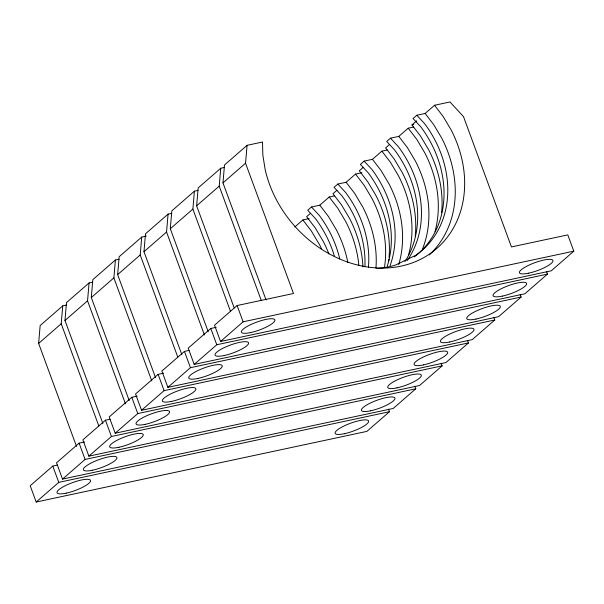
<?xml version="1.0" encoding="UTF-8"?>
<svg xmlns="http://www.w3.org/2000/svg" width="604" height="604" viewBox="0 0 604 604"><rect width="100%" height="100%" fill="white"/><g stroke="black" fill="none" stroke-linecap="round" stroke-linejoin="round"><path stroke-width="0.91" d="M76.527 446.416L38.633 343.427L40.158 325.533L62.733 305.873L66.372 305.096M98.777 425.873L61.208 323.767L62.733 305.873M102.861 423.479L64.968 320.49L66.493 302.596L89.067 282.936L92.706 282.159M125.436 403.819L87.542 300.83L89.067 282.936M129.196 400.543L91.302 297.553L92.827 279.66L115.402 259.999L119.041 259.222M151.77 380.882L113.877 277.893L115.402 259.999M155.53 377.606L117.637 274.616L119.162 256.723L141.736 237.062L146.281 236.096M177.78 357.07L140.211 254.956L141.736 237.062M181.864 354.669L143.971 251.679L145.496 233.786L168.071 214.126L171.71 213.348M204.439 335.009L166.545 232.019L168.071 214.126M208.199 331.732L170.305 228.742L171.83 210.849L194.405 191.189L198.044 190.411M230.449 311.196L192.88 209.082L194.405 191.189M234.209 307.919L196.64 205.805L198.165 187.912L220.739 168.259L224.378 167.482M261.321 300.581L219.214 186.145L220.739 168.259M266.054 299.946L222.974 182.869L224.499 164.983L247.074 145.322L262.536 142.016L262.823 154.941L265.194 169.739A111.536 92.472 48.9 0 0 400.965 266.137A111.536 92.472 48.9 0 0 451.173 130.003L443.109 116.429L434.533 105.27L425.125 113.461L416.805 115.243L413.038 118.52L420.89 126.961A103.307 85.647 48.9 0 1 414.238 256.927M434.533 105.27L449.995 101.97L463.51 116.647L511.437 246.93L567.805 234.888L573.8 251.173L551.226 270.834L220.536 341.479L214.541 325.194L237.115 305.533L293.484 293.491L245.549 163.208L247.074 145.322M38.633 343.427L61.208 323.767M64.968 320.49L87.542 300.83M91.302 297.553L113.877 277.893M117.637 274.616L140.211 254.956M143.971 251.679L166.545 232.019M170.305 228.742L192.88 209.082M196.64 205.805L219.214 186.145M222.974 182.869L245.549 163.208M334.654 195.855L329.195 197.017L319.788 205.209L311.468 206.991L307.7 210.268L315.545 218.701A103.307 85.647 48.9 0 1 334.314 255.877M361.894 172.721L355.529 174.08L346.122 182.272L337.802 184.054L334.035 187.331L341.879 195.764A103.307 85.647 48.9 0 1 364.907 266.787M387.323 149.981L381.864 151.143L372.457 159.335L364.137 161.117L360.369 164.394L368.214 172.835A103.307 85.647 48.9 0 1 387.194 266.387M413.657 127.044L408.198 128.207L398.791 136.398L390.471 138.18L386.703 141.457L394.548 149.898A103.307 85.647 48.9 0 1 404.914 261.608M294.797 226.976L302.861 219.954L309.225 218.595M310.652 213.167L306.621 216.677L315.197 227.829L323.268 241.411A111.536 92.472 48.9 0 1 328.908 253.99M336.987 190.23L332.955 193.741L341.532 204.892L349.603 218.474A111.536 92.472 48.9 0 1 362.951 266.84M363.321 167.293L359.289 170.804L367.866 181.955L375.937 195.537A111.536 92.472 48.9 0 1 389.044 257.5M389.656 144.356L385.624 147.867L394.201 159.018L402.272 172.601A111.536 92.472 48.9 0 1 415.212 236.345M441.637 212.517A111.536 92.472 48.9 0 0 428.606 149.664L420.535 136.081L411.958 124.93L416.662 120.838M57.32 465.118L52.775 466.084L30.2 485.744L36.195 502.03L366.885 431.384L389.459 411.724L388.508 409.157M84.56 441.985L79.109 443.147L56.534 462.807L62.529 479.093L393.219 408.447L415.794 388.787L414.842 386.22M109.988 419.244L105.443 420.21L82.869 439.871L88.864 456.156L419.554 385.511L442.128 365.85L441.177 363.283M137.229 396.111L131.778 397.281L109.203 416.934L115.198 433.219L445.888 362.574L468.462 342.921L467.519 340.346M163.563 373.174L158.112 374.344L135.538 394.004L141.532 410.29L472.222 339.644L494.797 319.984L493.853 317.41M188.992 350.433L184.447 351.407L161.872 371.067L167.867 387.353L498.557 316.707L521.131 297.047L520.187 294.473M216.24 327.3L210.781 328.47L188.206 348.131L194.201 364.416L524.891 293.771L547.466 274.11L546.522 271.536M36.195 502.03L58.762 482.369L389.459 411.724M62.529 479.093L85.096 459.433L415.794 388.787M88.864 456.156L111.43 436.496L442.128 365.85M115.198 433.219L137.765 413.566L468.462 342.921M141.532 410.29L164.107 390.629L494.797 319.984M167.867 387.353L190.441 367.693L521.131 297.047M194.201 364.416L216.776 344.756L547.466 274.11M220.536 341.479L243.11 321.819L573.8 251.173M411.958 124.93L413.778 124.545M416.805 115.243L424.65 123.684A103.307 85.647 48.9 0 1 415.748 255.281L395.386 265.111A103.307 85.647 48.9 0 1 376.979 268.448M390.471 138.18L398.315 146.621A103.307 85.647 48.9 0 1 407.156 260.581M364.137 161.117L371.981 169.558A103.307 85.647 48.9 0 1 390.086 265.639M337.802 184.054L345.647 192.487A103.307 85.647 48.9 0 1 368.425 267.157M311.468 206.991L319.312 215.424A103.307 85.647 48.9 0 1 339.735 258.874M425.125 113.461L433.702 124.613L441.773 138.195A111.536 92.472 48.9 0 1 429.301 254.903M408.198 128.207L416.775 139.358L424.839 152.94A111.536 92.472 48.9 0 1 434.956 231.777M398.791 136.398L407.368 147.55L415.439 161.132A111.536 92.472 48.9 0 1 422.317 249.52M381.864 151.143L390.441 162.295L398.504 175.877A111.536 92.472 48.9 0 1 408.621 254.714M372.457 159.335L381.033 170.487L389.104 184.069A111.536 92.472 48.9 0 1 398.708 264.68M355.529 174.08L364.099 185.232L372.17 198.814A111.536 92.472 48.9 0 1 384.552 266.968M346.122 182.272L354.699 193.423L362.77 207.006A111.536 92.472 48.9 0 1 375.952 268.07M329.195 197.017L337.764 208.169L345.835 221.751A111.536 92.472 48.9 0 1 358.867 265.518M319.788 205.209L328.365 216.36L336.436 229.943A111.536 92.472 48.9 0 1 347.874 262.612M302.861 219.954L311.43 231.106L319.501 244.688A111.536 92.472 48.9 0 1 321.539 248.825M237.115 305.533L243.11 321.819M210.781 328.47L216.776 344.756M184.447 351.407L190.441 367.693M158.112 374.344L164.107 390.629M131.778 397.281L137.765 413.566M105.443 420.21L111.43 436.496M79.109 443.147L85.096 459.433M52.775 466.084L58.762 482.369M388.878 259.282A111.536 92.472 48.9 0 1 388.674 261.056M344.34 433.725A17.848 4.168 -20.2 0 0 368.644 421.116A17.848 4.168 -20.2 0 0 342.611 426.681A17.848 4.168 -20.2 0 0 344.34 433.725M66.259 493.136A17.848 4.168 -20.2 0 0 90.562 480.527A17.848 4.168 -20.2 0 0 64.53 486.084A17.848 4.168 -20.2 0 0 66.259 493.136M370.675 410.796A17.848 4.168 -20.2 0 0 394.978 398.179A17.848 4.168 -20.2 0 0 368.946 403.744A17.848 4.168 -20.2 0 0 370.675 410.796M92.593 470.199A17.848 4.168 -20.2 0 0 116.897 457.59A17.848 4.168 -20.2 0 0 90.864 463.147A17.848 4.168 -20.2 0 0 92.593 470.199M397.009 387.859A17.848 4.168 -20.2 0 0 421.313 375.243A17.848 4.168 -20.2 0 0 395.28 380.807A17.848 4.168 -20.2 0 0 397.009 387.859M118.928 447.262A17.848 4.168 -20.2 0 0 143.231 434.654A17.848 4.168 -20.2 0 0 117.199 440.21A17.848 4.168 -20.2 0 0 118.928 447.262M423.344 364.922A17.848 4.168 -20.2 0 0 447.647 352.306A17.848 4.168 -20.2 0 0 421.615 357.87A17.848 4.168 -20.2 0 0 423.344 364.922M145.262 424.325A17.848 4.168 -20.2 0 0 169.565 411.717A17.848 4.168 -20.2 0 0 143.533 417.281A17.848 4.168 -20.2 0 0 145.262 424.325M449.678 341.985A17.848 4.168 -20.2 0 0 473.981 329.376A17.848 4.168 -20.2 0 0 447.949 334.933A17.848 4.168 -20.2 0 0 449.678 341.985M171.596 401.388A17.848 4.168 -20.2 0 0 195.9 388.78A17.848 4.168 -20.2 0 0 169.867 394.344A17.848 4.168 -20.2 0 0 171.596 401.388M476.012 319.048A17.848 4.168 -20.2 0 0 500.316 306.439A17.848 4.168 -20.2 0 0 474.283 311.996A17.848 4.168 -20.2 0 0 476.012 319.048M197.931 378.451A17.848 4.168 -20.2 0 0 222.234 365.843A17.848 4.168 -20.2 0 0 196.202 371.407A17.848 4.168 -20.2 0 0 197.931 378.451M502.347 296.111A17.848 4.168 -20.2 0 0 526.65 283.502A17.848 4.168 -20.2 0 0 500.618 289.059A17.848 4.168 -20.2 0 0 502.347 296.111M224.265 355.514A17.848 4.168 -20.2 0 0 248.569 342.906A17.848 4.168 -20.2 0 0 222.536 348.47A17.848 4.168 -20.2 0 0 224.265 355.514M528.681 273.174A17.848 4.168 -20.2 0 0 552.985 260.566A17.848 4.168 -20.2 0 0 526.952 266.122A17.848 4.168 -20.2 0 0 528.681 273.174M250.6 332.585A17.848 4.168 -20.2 0 0 274.903 319.969A17.848 4.168 -20.2 0 0 248.871 325.533A17.848 4.168 -20.2 0 0 250.6 332.585"/></g></svg>
